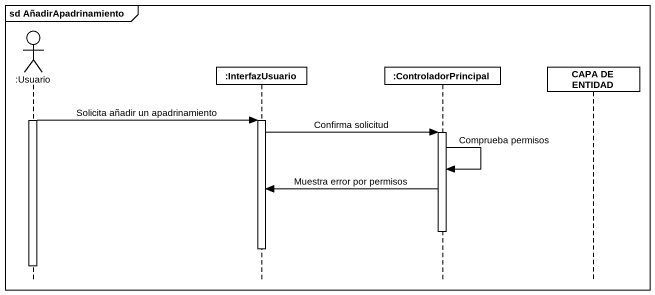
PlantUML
@startuml
mainframe sd AñadirApadrinamiento
hide footbox
actor ":Usuario" as Usuario
participant ":InterfazUsuario" as InterfazUsuario
participant ":ControladorPrincipal" as ControladorPrincipal
participant "CAPA DE ENTIDAD" as CAPA_DE_ENTIDAD

activate Usuario
Usuario -> InterfazUsuario : Solicita añadir un apadrinamiento
activate InterfazUsuario
InterfazUsuario -> ControladorPrincipal : Confirma solicitud
activate ControladorPrincipal
ControladorPrincipal -> ControladorPrincipal : Comprueba permisos
ControladorPrincipal -> InterfazUsuario : Muestra error por permisos
deactivate ControladorPrincipal
deactivate InterfazUsuario
deactivate Usuario
@enduml
